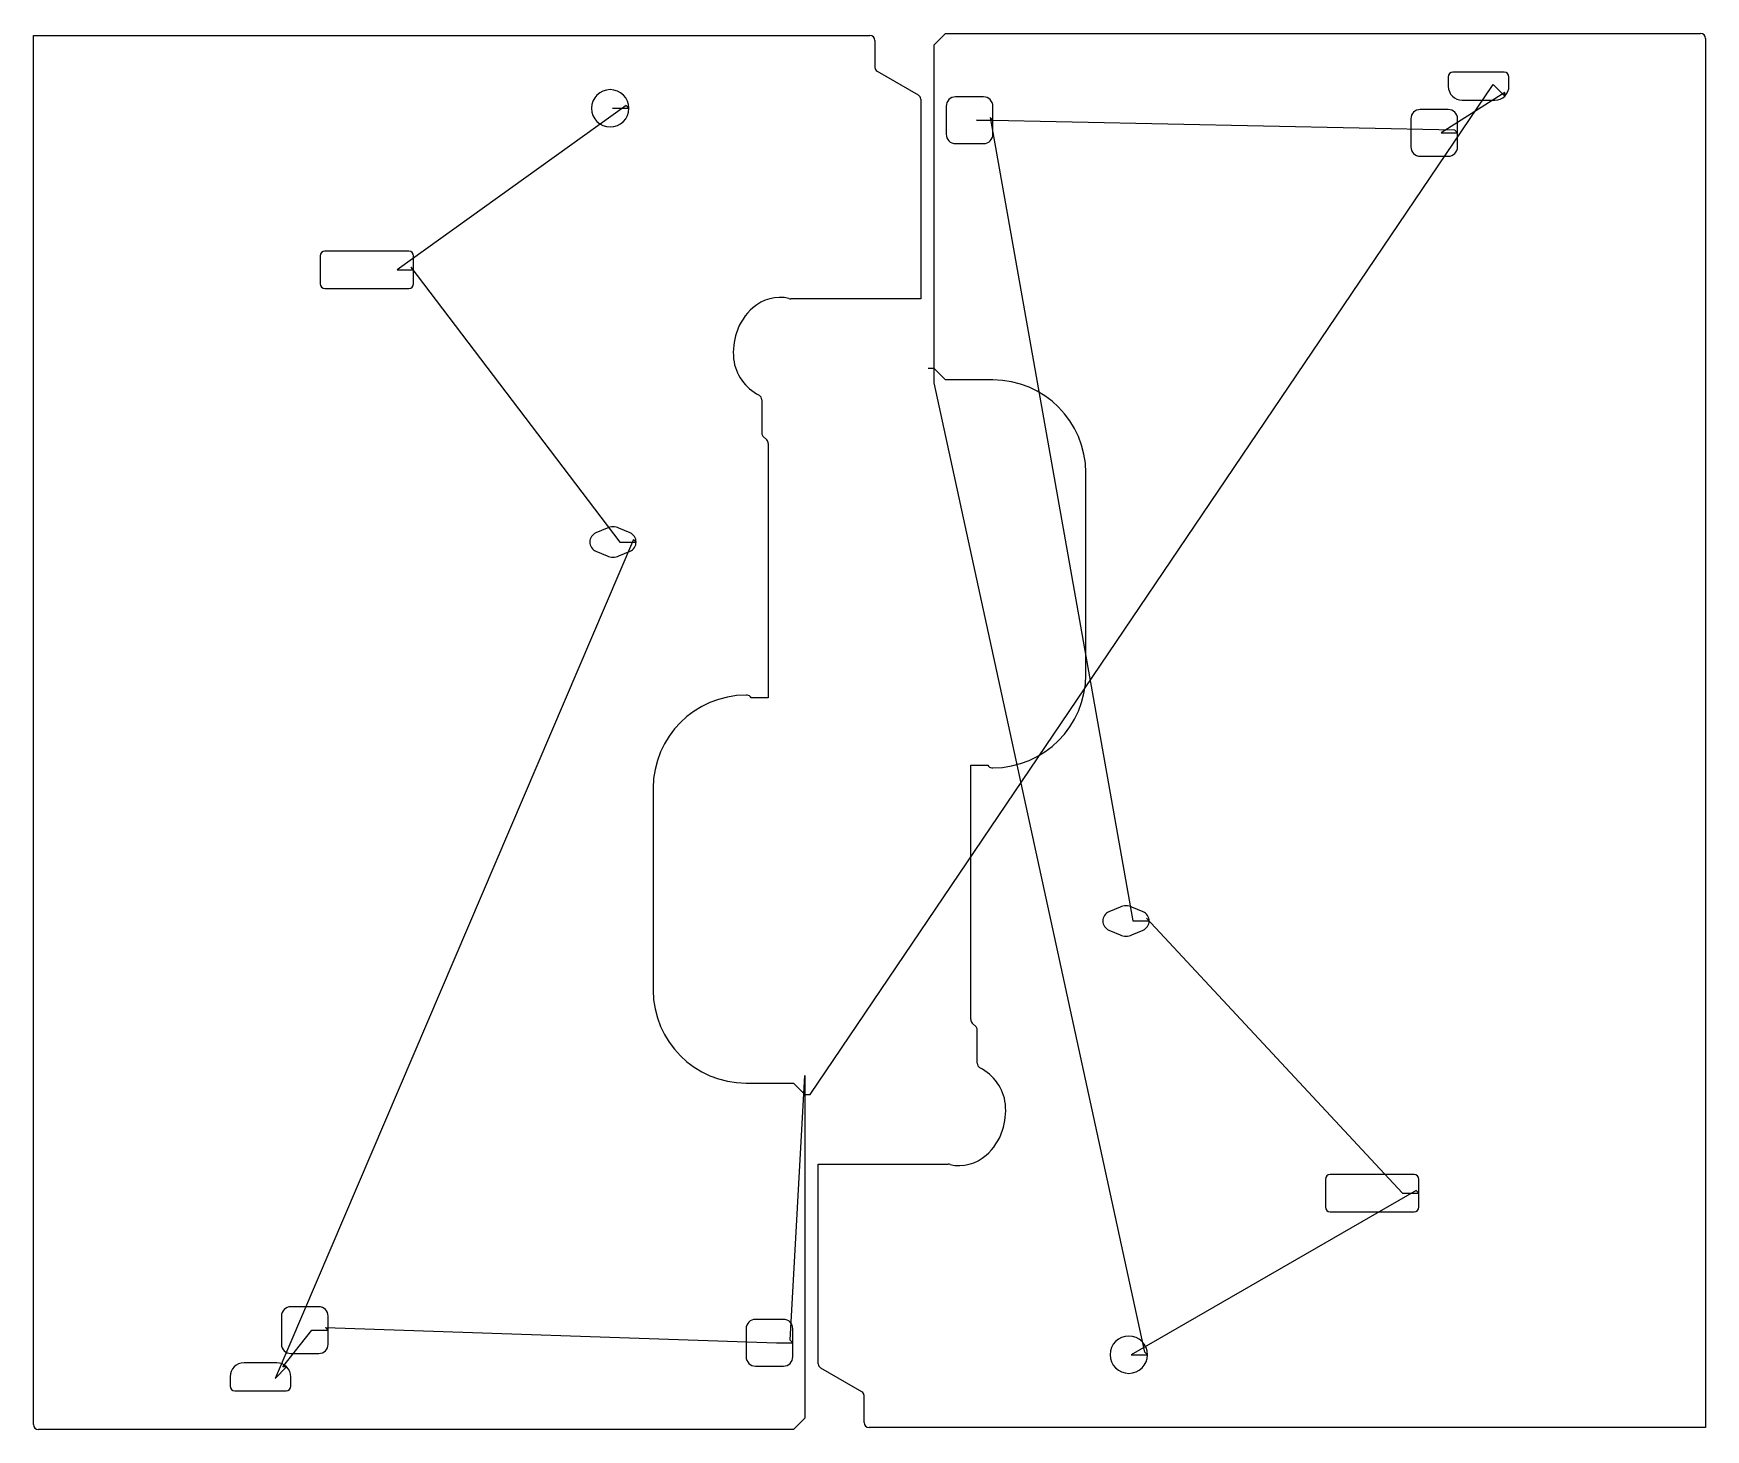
# Model space of a CAD drawing. Header units: metres. Extents: x 3 to 3583, y 3 to 2993.
import ezdxf

# ---------------------------------------------------------------- set-up
doc = ezdxf.new("R2010")
doc.units = ezdxf.units.M

msp = doc.modelspace()

# ---------------------------------------------------------------- linework, layer by layer
at = {"layer": 'TOOL_0'}
for p, q in [((2.751, 13.75), (2.751, 2988.75)), ((2.751, 2988.75), (1793.751, 2988.75)), ((1804.751, 2977.75), (1804.751, 2920.106)), ((1931.271, 2968.52), (1955.857, 2993.106)), ((1955.857, 2993.106), (3572.271, 2993.106)), ((3583.271, 2982.106), (3583.271, 7.106)), ((1931.271, 2275.692), (1931.271, 2968.52)), ((1809.253, 2912.309), (1897.253, 2861.502)), ((3152.271, 2910.107), (3042.271, 2910.107)), ((1665.826, 720.164), (3128.735, 2883.642)), ((3153.484, 2866.894), (3017.271, 2780.107)), ((3032.271, 2900.107), (3032.271, 2880.107)), ((3128.735, 2883.642), (3153.484, 2858.894)), ((3153.484, 2858.894), (3153.484, 2866.894)), ((3162.271, 2880.107), (3162.271, 2900.107)), ((1272.093, 2838.408), (781.75, 2486.751)), ((1242.75, 2832.751), (1277.75, 2832.751)), ((1277.75, 2832.751), (1272.093, 2838.408)), ((1902.752, 2851.978), (1902.752, 2424.75)), ((1957.271, 2837.107), (1957.271, 2777.107)), ((2037.271, 2857.107), (1977.271, 2857.107)), ((2057.271, 2807.107), (2057.271, 2837.107)), ((3032.271, 2830.107), (2972.271, 2830.107)), ((3062.271, 2850.107), (3132.271, 2850.107)), ((3046.614, 2785.764), (2022.271, 2807.107)), ((2022.271, 2807.107), (2057.271, 2807.107)), ((2057.271, 2807.107), (2051.614, 2812.764)), ((2051.614, 2812.764), (2356.771, 1092.107)), ((2057.271, 2777.107), (2057.271, 2807.107)), ((2952.271, 2810.107), (2952.271, 2750.107)), ((3052.271, 2780.107), (3052.271, 2810.107)), ((1977.271, 2757.107), (2037.271, 2757.107)), ((3017.271, 2780.107), (3052.271, 2780.107)), ((3052.271, 2780.107), (3046.614, 2785.764)), ((3052.271, 2750.107), (3052.271, 2780.107)), ((2972.271, 2730.107), (3032.271, 2730.107)), ((616.75, 2516.751), (616.75, 2456.751)), ((806.75, 2526.751), (626.75, 2526.751)), ((816.75, 2486.751), (816.75, 2516.751)), ((781.75, 2486.751), (816.75, 2486.751)), ((816.75, 2486.751), (811.093, 2492.408)), ((811.093, 2492.408), (1258.25, 1903.751)), ((816.75, 2456.751), (816.75, 2486.751)), ((626.75, 2446.751), (806.75, 2446.751)), ((1902.752, 2424.75), (1624.886, 2424.75)), ((1931.271, 2275.692), (1918.613, 2275.692)), ((1931.271, 2244.809), (1931.271, 2275.692)), ((1955.857, 2251.106), (1931.271, 2275.692)), ((2382.614, 168.763), (1931.271, 2244.809)), ((2057.271, 2251.106), (1955.857, 2251.106)), ((1562.249, 2208.652), (1562.249, 2136.894)), ((1564.887, 2130.526), (1573.029, 2122.384)), ((1576.249, 2114.61), (1576.249, 1569.75)), ((2256.271, 1619.105), (2256.271, 2052.106)), ((1230.981, 1933.639), (1207.303, 1923.522)), ((1280.196, 1923.522), (1256.513, 1933.639)), ((1287.594, 1909.407), (520.215, 112.214)), ((1258.25, 1903.751), (1293.25, 1903.751)), ((1293.251, 1903.75), (1287.594, 1909.407)), ((1207.303, 1883.979), (1230.982, 1873.863)), ((1256.513, 1873.863), (1280.197, 1883.979)), ((1531.083, 1575.75), (1528.754, 1575.75)), ((1576.249, 1569.75), (1539.572, 1569.75)), ((2009.775, 881.246), (2009.775, 1426.106)), ((2009.775, 1426.106), (2046.452, 1426.106)), ((2054.941, 1420.106), (2057.271, 1420.106)), ((1329.754, 1376.75), (1329.754, 943.75)), ((2329.507, 1121.994), (2305.824, 1111.878)), ((2378.717, 1111.878), (2355.038, 1121.994)), ((2356.771, 1092.107), (2391.771, 1092.107)), ((2391.771, 1092.106), (2386.114, 1097.763)), ((2386.114, 1097.763), (2934.271, 509.106)), ((2305.824, 1072.335), (2329.507, 1062.218)), ((2355.039, 1062.218), (2378.717, 1072.335)), ((2021.137, 865.33), (2012.995, 873.472)), ((2023.775, 787.204), (2023.775, 858.962)), ((1623.094, 194.407), (1654.751, 761.085)), ((1654.751, 761.085), (1654.751, 720.164)), ((1528.754, 744.75), (1630.168, 744.75)), ((1630.168, 744.75), (1654.754, 720.164)), ((1654.751, 720.164), (1654.751, 27.336)), ((1654.754, 720.164), (1665.826, 720.164)), ((1683.27, 143.878), (1683.27, 571.106)), ((1683.27, 571.106), (1961.136, 571.106)), ((2769.271, 539.106), (2769.271, 479.106)), ((2959.271, 549.106), (2779.271, 549.106)), ((2969.271, 509.106), (2969.271, 539.106)), ((2963.614, 514.763), (2353.271, 163.106)), ((2934.271, 509.106), (2969.271, 509.106)), ((2969.271, 509.106), (2963.614, 514.763)), ((2969.271, 479.106), (2969.271, 509.106)), ((2779.271, 469.106), (2959.271, 469.106)), ((613.751, 265.75), (553.751, 265.75)), ((533.751, 245.75), (533.751, 185.75)), ((536.964, 136.963), (598.751, 215.75)), ((598.751, 215.75), (633.751, 215.75)), ((633.751, 215.75), (628.094, 221.407)), ((628.094, 221.407), (1593.751, 188.75)), ((633.751, 215.75), (633.751, 245.75)), ((633.751, 185.75), (633.751, 215.75)), ((1528.751, 218.75), (1528.751, 158.75)), ((1608.751, 238.75), (1548.751, 238.75)), ((1628.751, 188.75), (1628.751, 218.75)), ((1593.751, 188.75), (1628.751, 188.75)), ((1628.751, 188.75), (1623.094, 194.407)), ((1628.751, 158.75), (1628.751, 188.75)), ((523.751, 145.75), (453.751, 145.75)), ((553.751, 165.75), (613.751, 165.75)), ((2353.271, 163.106), (2388.271, 163.106)), ((2388.271, 163.106), (2382.614, 168.763)), ((423.751, 115.75), (423.751, 95.75)), ((520.215, 112.214), (544.964, 136.963)), ((544.964, 136.963), (536.964, 136.963)), ((553.751, 95.75), (553.751, 115.75)), ((1548.751, 138.75), (1608.751, 138.75)), ((1776.769, 83.547), (1688.769, 134.354)), ((433.751, 85.75), (543.751, 85.75)), ((1781.271, 18.106), (1781.271, 75.75)), ((1630.165, 2.75), (13.751, 2.75)), ((1654.751, 27.336), (1630.165, 2.75)), ((3583.271, 7.106), (1792.271, 7.106))]:
    msp.add_line(p, q, dxfattribs=at)
for centre, radius, start, end in [((1793.751, 2977.75), 11, 0, 90), ((3572.271, 2982.106), 11, 0, 90), ((1813.813, 2920.14), 9.062, 180.214969, 239.787709), ((3042.271, 2900.107), 10, 90, 180), ((3152.271, 2900.107), 10, 0, 90), ((1237.75, 2832.751), 40, 0, 180), ((3062.271, 2880.107), 30, 180, 270), ((3132.271, 2880.107), 30, 315, 0), ((1237.75, 2832.751), 40, 180, 0), ((1891.69, 2851.941), 11.062, 0.191641, 59.807319), ((1977.271, 2837.107), 20, 90, 180), ((2037.271, 2837.107), 20, 0, 90), ((2972.271, 2810.107), 20, 90, 180), ((3032.271, 2810.107), 20, 0, 90), ((3132.271, 2880.107), 30, 270, 315), ((1977.271, 2777.107), 20, 180, 270), ((2037.271, 2777.107), 20, 270, 0), ((2972.271, 2750.107), 20, 180, 270), ((3032.271, 2750.107), 20, 270, 0), ((626.75, 2516.751), 10, 90, 180), ((806.75, 2516.751), 10, 0, 90), ((626.75, 2456.751), 10, 180, 270), ((806.75, 2456.751), 10, 270, 0), ((1619.156, 2317.569), 116.063, 130.66844, 162.66709), ((1601.225, 2341.203), 86.471, 77.206424, 131.862065), ((1625.363, 2441.009), 16.266, 252.135361, 268.319561), ((1638.425, 2308.847), 137.08, 161.586463, 185.41497), ((1601.361, 2307.798), 100.112, 186.819203, 243.549102), ((2057.271, 2052.106), 199, 0, 90), ((1551.187, 2208.615), 11.062, 0.191641, 59.700688), ((1571.361, 2136.938), 9.112, 180.276668, 224.724328), ((1565.013, 2114.51), 11.236, 0.509917, 44.487993), ((1243.747, 1903.501), 32.73, 67.043221, 112.956779), ((1215.749, 1903.751), 21.499, 113.131754, 246.869293), ((1271.75, 1903.751), 21.5, 0, 66.868246), ((1271.751, 1903.75), 21.499, 293.131754, 0), ((1243.748, 1903.978), 32.709, 247.027507, 292.970881), ((2057.271, 1619.106), 199, 270, 359.999712), ((1528.754, 1376.75), 199, 90, 180), ((1531.023, 1566.66), 9.09, 19.872176, 89.621816), ((2055.001, 1429.196), 9.09, 199.872176, 269.621816), ((2314.27, 1092.107), 21.499, 113.131754, 246.869293), ((2342.272, 1091.879), 32.709, 67.027507, 112.970881), ((2370.271, 1092.107), 21.5, 0, 66.868246), ((2370.271, 1092.106), 21.499, 293.131754, 0), ((2342.273, 1092.356), 32.73, 247.043221, 292.956779), ((1528.754, 943.75), 199, 180, 270), ((2021.011, 881.346), 11.236, 180.509917, 224.487993), ((2014.663, 858.918), 9.112, 0.276668, 44.724328), ((2034.836, 787.241), 11.061, 180.191659, 239.698074), ((1984.662, 688.059), 100.112, 6.818635, 63.549102), ((1947.598, 687.009), 137.079, 341.586331, 5.41497), ((1966.867, 678.288), 116.063, 310.667744, 342.666472), ((1984.797, 654.653), 86.471, 257.206424, 311.862065), ((1960.659, 554.847), 16.266, 72.135361, 88.319561), ((2779.271, 539.106), 10, 90, 180), ((2959.271, 539.106), 10, 0, 90), ((2779.271, 479.106), 10, 180, 270), ((2959.271, 479.106), 10, 270, 0), ((553.751, 245.75), 20, 90, 180), ((613.751, 245.75), 20, 0, 90), ((1548.751, 218.75), 20, 90, 180), ((1608.751, 218.75), 20, 0, 90), ((553.751, 185.75), 20, 180, 270), ((613.751, 185.75), 20, 270, 0), ((2348.271, 163.106), 40, 0, 180), ((453.751, 115.75), 30, 90, 180), ((523.751, 115.75), 30, 45, 90), ((1548.751, 158.75), 20, 180, 270), ((1608.751, 158.75), 20, 270, 0), ((1694.332, 143.915), 11.062, 180.191641, 239.807319), ((2348.271, 163.106), 40, 180, 0), ((523.751, 115.75), 30, 0, 45), ((433.751, 95.75), 10, 180, 270), ((543.751, 95.75), 10, 270, 0), ((1772.209, 75.716), 9.062, 0.214969, 59.787709), ((13.751, 13.75), 11, 180, 270), ((1792.271, 18.106), 11, 180, 270)]:
    msp.add_arc(centre, radius, start, end, dxfattribs=at)

doc.saveas('drawing.dxf')
